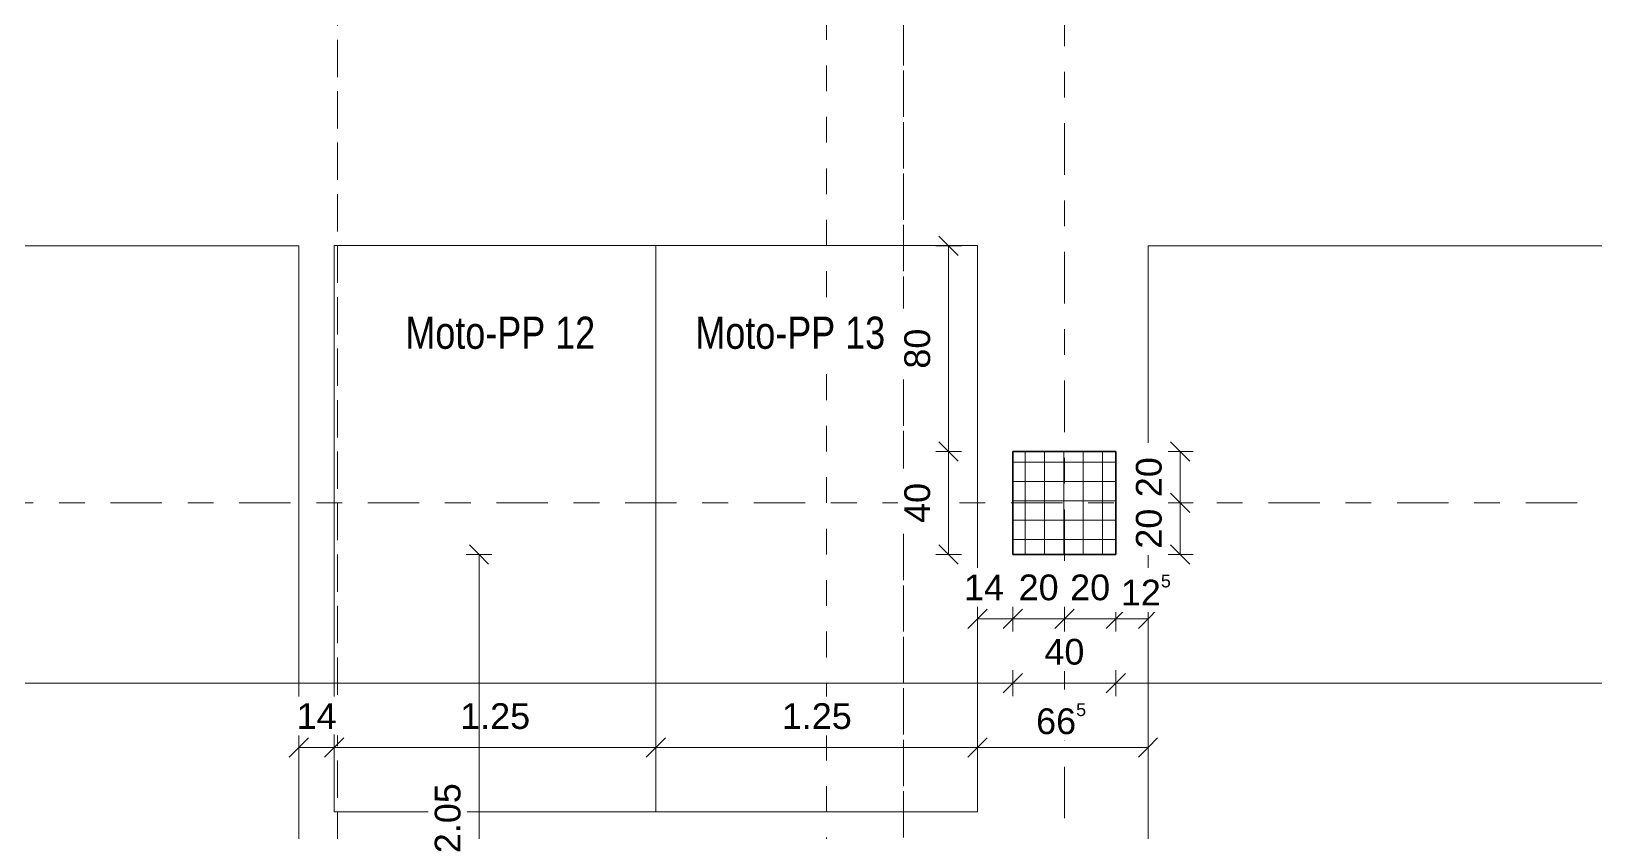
# Model space of a CAD drawing. Header units: metres. Extents: x -86 to 44, y -23 to 39.
# Drawn here: x -19.09 to -13.01, y -14.71 to -11.6 of the extents above; entities that cross this region are included whole.
import ezdxf

# ---------------------------------------------------------------- set-up
doc = ezdxf.new("R2010")
doc.units = ezdxf.units.M
doc.linetypes.add('_Rasterlinie_', pattern=[0.375, 0.2, -0.05, 0.075, -0.05])
doc.linetypes.add('_Verdeckte Linien_', pattern=[0.15, 0.1, -0.05])
for name, color, linetype, lineweight in [('A-____-____-DIMS', 7, 'Continuous', 5), ('A-____-____-DIMS-50', 7, 'Continuous', 5), ('A-DETL-____-HDLN', 7, '_Verdeckte Linien_', 9), ('C-PRKG-____-IDEN', 7, 'Continuous', 5), ('C-PRKG-____-OTLN', 7, 'Continuous', 9), ('S-COLS-____-MCUT', 7, 'Continuous', 35), ('S-COLS-____-OTLN', 7, 'Continuous', 9), ('S-GRID-____-OTLN', 7, 'Continuous', 5)]:
    doc.layers.add(name, color=color, linetype=linetype, lineweight=lineweight)
doc.styles.add('Arial_1', font='arial.ttf', dxfattribs={"height": 0.1})
doc.styles.add('Arial_3', font='arial.ttf', dxfattribs={"width": 0.8, "height": 0.125})
doc.dimstyles.new('SUB_Rohbau_fein', dxfattribs={"dimscale": 0.3048, "dimtxt": 0.102026, "dimasz": 0.246063, "dimexe": 0.164042, "dimexo": 0.0625, "dimgap": 0.123031, "dimtad": 1, "dimdec": 1, "dimlfac": 100, "dimrnd": 0.5, "dimdsep": 46, "dimtxsty": 'Arial_1', "dimblk1": 'OBLIQUE', "dimblk2": 'OBLIQUE', "dimsah": 1, "dimcen": 0.09, "dimazin": 0, "dimtfac": 1, "dimtdec": 4, "dimtix": 1, "dimtmove": 0, "dimatfit": 3, "dimfxl": 0.164042, "dimfxlon": 1, "dimtvp": 1, "dimtfill": 1, "dimtolj": 1, "dimtzin": 0, "dimarcsym": 2})
doc.dimstyles.new('SUB_Rohbau_fein_1', dxfattribs={"dimscale": 0.3048, "dimtxt": 0.102026, "dimasz": 0.246063, "dimexe": 0.164042, "dimexo": 0.0625, "dimgap": 0.123031, "dimtad": 1, "dimrnd": 0.005, "dimzin": 0, "dimdsep": 46, "dimtxsty": 'Arial_1', "dimblk1": 'OBLIQUE', "dimblk2": 'OBLIQUE', "dimsah": 1, "dimcen": 0.09, "dimazin": 0, "dimtfac": 1, "dimtdec": 4, "dimtix": 1, "dimtmove": 0, "dimatfit": 3, "dimfxl": 0.164042, "dimfxlon": 1, "dimtvp": 1, "dimtfill": 1, "dimtolj": 1, "dimtzin": 0, "dimarcsym": 2})
doc.dimstyles.new('SUB_Rohbau_fein_3', dxfattribs={"dimscale": 0.3048, "dimtxt": 0.102026, "dimasz": 0.246063, "dimexe": 0.164042, "dimexo": 0.0625, "dimgap": 0.123031, "dimtad": 1, "dimdec": 1, "dimlfac": 100, "dimrnd": 0.5, "dimdsep": 46, "dimtxsty": 'Arial_1', "dimblk1": 'OBLIQUE', "dimblk2": 'OBLIQUE', "dimsah": 1, "dimcen": 0.09, "dimazin": 0, "dimtfac": 1, "dimtdec": 4, "dimtix": 1, "dimtmove": 2, "dimatfit": 3, "dimfxl": 0.164042, "dimfxlon": 1, "dimtvp": 1, "dimtfill": 1, "dimtolj": 1, "dimtzin": 0, "dimarcsym": 2})
doc.dimstyles.new('SUB_Rohbau_fein_6', dxfattribs={"dimscale": 0.3048, "dimtxt": 0.102026, "dimasz": 0.246063, "dimexe": 0.164042, "dimexo": 0.0625, "dimgap": 0.123031, "dimtad": 1, "dimdec": 1, "dimlfac": 100, "dimrnd": 0.5, "dimdsep": 46, "dimtxsty": 'Arial_1', "dimblk1": 'OBLIQUE', "dimblk2": 'OBLIQUE', "dimsah": 1, "dimcen": 0.09, "dimazin": 0, "dimtfac": 1, "dimtdec": 4, "dimtix": 1, "dimtmove": 0, "dimatfit": 3, "dimfxl": 0.164042, "dimfxlon": 1, "dimtvp": 1, "dimtfill": 1, "dimtolj": 1, "dimtzin": 0, "dimarcsym": 2})
doc.dimstyles.new('SUB_Rohbau_fein_7', dxfattribs={"dimscale": 0.3048, "dimtxt": 0.102026, "dimasz": 0.246063, "dimexe": 0.164042, "dimexo": 0.0625, "dimgap": 0.123031, "dimtad": 1, "dimrnd": 0.005, "dimzin": 0, "dimdsep": 46, "dimtxsty": 'Arial_1', "dimblk1": 'OBLIQUE', "dimblk2": 'OBLIQUE', "dimsah": 1, "dimcen": 0.09, "dimazin": 0, "dimtfac": 1, "dimtdec": 4, "dimtix": 1, "dimtmove": 0, "dimatfit": 3, "dimfxl": 0.164042, "dimfxlon": 1, "dimtvp": 1, "dimtfill": 1, "dimtolj": 1, "dimtzin": 0, "dimarcsym": 2})
doc.dimstyles.new('SUB_Rohbau_fein_8', dxfattribs={"dimscale": 0.3048, "dimtxt": 0.102026, "dimasz": 0.246063, "dimexe": 0.164042, "dimexo": 0.0625, "dimgap": 0.123031, "dimtad": 1, "dimdec": 1, "dimlfac": 100, "dimrnd": 0.5, "dimdsep": 46, "dimtxsty": 'Arial_1', "dimblk1": 'OBLIQUE', "dimblk2": 'OBLIQUE', "dimsah": 1, "dimcen": 0.09, "dimazin": 0, "dimtfac": 1, "dimtdec": 4, "dimtix": 1, "dimtmove": 0, "dimatfit": 3, "dimfxl": 0.164042, "dimfxlon": 1, "dimtvp": 1, "dimtfill": 1, "dimtolj": 1, "dimtzin": 0, "dimarcsym": 2})

# ---------------------------------------------------------------- blocks, each defined once
blk = doc.blocks.new('PP_Parkplatz - 2650 x 5000-V5--01_UG_OK_FFB_AF')
at = {"layer": 'C-PRKG-____-OTLN', "color": 253, "true_color": 0x999999}
for p, q in [((-18.048, -12.4344), (-20.698, -12.4344)), ((-20.698, -12.4344), (-18.048, -12.4344)), ((-20.698, -12.4345), (-20.698, -12.4344)), ((-20.698, -17.4334), (-20.698, -12.4345)), ((-18.048, -12.4345), (-20.698, -12.4345)), ((-20.698, -12.4345), (-20.698, -17.4334)), ((-20.698, -17.4334), (-20.698, -12.4345)), ((-18.048, -12.4345), (-18.048, -12.4344)), ((-18.048, -17.4334), (-18.048, -12.4345)), ((-18.048, -17.4334), (-18.048, -12.4345)), ((-18.048, -12.4345), (-18.048, -17.4334)), ((-20.698, -17.4334), (-20.698, -17.4334)), ((-18.048, -17.4334), (-18.048, -17.4334))]:
    blk.add_line(p, q, dxfattribs=at)
blk = doc.blocks.new('PP_Parkplatz - 2650 x 5000-V10--01_UG_OK_FFB_AF')
at = {"layer": 'C-PRKG-____-OTLN', "color": 253, "true_color": 0x999999}
for p, q in [((-12.098, -12.4345), (-14.748, -12.4345)), ((-14.748, -17.4334), (-14.748, -12.4345)), ((-12.098, -12.4345), (-14.748, -12.4345)), ((-14.748, -12.4345), (-14.748, -17.4334)), ((-14.748, -17.4334), (-14.748, -12.4345)), ((-14.748, -12.4345), (-12.098, -12.4345)), ((-14.748, -12.4345), (-14.748, -12.4345)), ((-12.098, -17.4334), (-12.098, -12.4345)), ((-12.098, -17.4334), (-12.098, -12.4345)), ((-12.098, -12.4345), (-12.098, -17.4334)), ((-12.098, -12.4345), (-12.098, -12.4345)), ((-14.748, -17.4334), (-14.748, -17.4334)), ((-12.098, -17.4334), (-12.098, -17.4334))]:
    blk.add_line(p, q, dxfattribs=at)
blk = doc.blocks.new('PP_Parkplatz - 1250 x 2200 Moto-V73--01_UG_OK_FFB_AF')
at = {"layer": 'C-PRKG-____-OTLN', "color": 253, "true_color": 0x999999}
for p, q in [((-17.9105, -12.4335), (-16.6605, -12.4335)), ((-17.9105, -12.4335), (-16.6605, -12.4335)), ((-17.9105, -12.4335), (-17.9105, -12.4336)), ((-17.9105, -14.6331), (-17.9105, -12.4336)), ((-16.6605, -12.4336), (-17.9105, -12.4336)), ((-17.9105, -12.4336), (-17.9105, -14.6331)), ((-17.9105, -14.6331), (-17.9105, -12.4336)), ((-16.6605, -12.4335), (-16.6605, -12.4336)), ((-16.6605, -14.6331), (-16.6605, -12.4336)), ((-16.6605, -14.6331), (-16.6605, -12.4336)), ((-16.6605, -12.4336), (-16.6605, -14.6331)), ((-17.9105, -14.6331), (-16.6605, -14.6331)), ((-17.9105, -14.6331), (-16.6605, -14.6331)), ((-16.6605, -14.6331), (-17.9105, -14.6331)), ((-17.9105, -14.6331), (-17.9105, -14.6331)), ((-16.6605, -14.6331), (-16.6605, -14.6331))]:
    blk.add_line(p, q, dxfattribs=at)
blk = doc.blocks.new('DIMBLOCK821--01_UG_OK_FFB_AF')
at = {"layer": 'A-____-____-DIMS-50'}
for p, q in [((-23.473, -14.1334), (-23.473, -14.0834)), ((-23.473, -14.1334), (-23.4355, -14.0959)), ((-15.273, -14.1334), (-15.273, -14.0834)), ((-15.273, -14.1334), (-15.2355, -14.0959)), ((-23.473, -14.1334), (-23.5105, -14.1709)), ((-23.473, -14.1334), (-15.273, -14.1334)), ((-23.473, -14.1334), (-23.473, -14.1834)), ((-15.273, -14.1334), (-15.3105, -14.1709)), ((-15.273, -14.1334), (-15.273, -14.1834))]:
    blk.add_line(p, q, dxfattribs=at)
at = {"layer": 'A-____-____-DIMS-50', "color": 0, "insert": (-19.5087, -13.9614), "char_height": 0.1, "width": 0.325653, "attachment_point": 1, "line_spacing_factor": 0.941778, "style": 'Arial_1', "bg_fill": 3, "box_fill_scale": 1.25, "bg_fill_color": 256, "bg_fill_true_color": 13158600, "bg_fill_transparency": 0}
blk.add_mtext('8.20', dxfattribs=at)
blk = doc.blocks.new('_Oblique')
at = {"color": 0, "linetype": 'ByBlock', "lineweight": -2}
blk.add_line((-0.5, -0.5), (0.5, 0.5), dxfattribs=at)
blk = doc.blocks.new('DIMBLOCK822--01_UG_OK_FFB_AF')
at = {"layer": 'A-____-____-DIMS-50'}
for p, q in [((-15.273, -14.1334), (-15.273, -14.0834)), ((-15.273, -14.1334), (-15.2355, -14.0959)), ((-14.873, -14.1334), (-14.873, -14.0834)), ((-14.873, -14.1334), (-14.8355, -14.0959)), ((-15.273, -14.1334), (-15.3105, -14.1709)), ((-15.273, -14.1334), (-14.873, -14.1334)), ((-15.273, -14.1334), (-15.273, -14.1834)), ((-14.873, -14.1334), (-14.9105, -14.1709)), ((-14.873, -14.1334), (-14.873, -14.1834))]:
    blk.add_line(p, q, dxfattribs=at)
at = {"layer": 'A-____-____-DIMS-50', "color": 0, "insert": (-15.1506, -13.9614), "char_height": 0.1, "width": 0.186088, "attachment_point": 1, "line_spacing_factor": 0.941778, "style": 'Arial_1', "bg_fill": 3, "box_fill_scale": 1.25, "bg_fill_color": 256, "bg_fill_true_color": 13158600, "bg_fill_transparency": 0}
blk.add_mtext('40', dxfattribs=at)
blk = doc.blocks.new('DIMBLOCK823--01_UG_OK_FFB_AF')
at = {"layer": 'A-____-____-DIMS-50'}
for p, q in [((-14.873, -14.1334), (-14.873, -14.0834)), ((-14.873, -14.1334), (-14.8355, -14.0959)), ((-6.673, -14.1334), (-6.673, -14.0834)), ((-6.673, -14.1334), (-6.6355, -14.0959)), ((-14.873, -14.1334), (-14.9105, -14.1709)), ((-14.873, -14.1334), (-6.673, -14.1334)), ((-14.873, -14.1334), (-14.873, -14.1834)), ((-6.673, -14.1334), (-6.7105, -14.1709)), ((-6.673, -14.1334), (-6.673, -14.1834))]:
    blk.add_line(p, q, dxfattribs=at)
at = {"layer": 'A-____-____-DIMS-50', "color": 0, "insert": (-10.9087, -13.9614), "char_height": 0.1, "width": 0.325653, "attachment_point": 1, "line_spacing_factor": 0.941778, "style": 'Arial_1', "bg_fill": 3, "box_fill_scale": 1.25, "bg_fill_color": 256, "bg_fill_true_color": 13158600, "bg_fill_transparency": 0}
blk.add_mtext('8.20', dxfattribs=at)
blk = doc.blocks.new('DIMBLOCK840--01_UG_OK_FFB_AF')
at = {"layer": 'A-____-____-DIMS-50'}
for p, q in [((-15.523, -13.2334), (-15.573, -13.2334)), ((-15.523, -13.2334), (-15.5605, -13.1959)), ((-15.523, -13.6334), (-15.523, -13.2334)), ((-15.523, -13.2334), (-15.4855, -13.2709)), ((-15.523, -13.2334), (-15.473, -13.2334)), ((-15.523, -13.6334), (-15.5605, -13.5959)), ((-15.523, -13.6334), (-15.573, -13.6334)), ((-15.523, -13.6334), (-15.4855, -13.6709)), ((-15.523, -13.6334), (-15.473, -13.6334))]:
    blk.add_line(p, q, dxfattribs=at)
at = {"layer": 'A-____-____-DIMS-50', "color": 0, "insert": (-15.695, -13.511), "char_height": 0.1, "width": 0.186088, "attachment_point": 1, "rotation": 90, "line_spacing_factor": 0.941778, "style": 'Arial_1', "bg_fill": 3, "box_fill_scale": 1.25, "bg_fill_color": 256, "bg_fill_true_color": 13158600, "bg_fill_transparency": 0}
blk.add_mtext('40', dxfattribs=at)
blk = doc.blocks.new('DIMBLOCK841--01_UG_OK_FFB_AF')
at = {"layer": 'A-____-____-DIMS-50'}
for p, q in [((-15.523, -12.4345), (-15.5605, -12.397)), ((-15.523, -12.4345), (-15.573, -12.4345)), ((-15.523, -13.2334), (-15.523, -12.4345)), ((-15.523, -12.4345), (-15.4855, -12.472)), ((-15.523, -12.4345), (-15.473, -12.4345)), ((-15.523, -13.2334), (-15.573, -13.2334)), ((-15.523, -13.2334), (-15.5605, -13.1959)), ((-15.523, -13.2334), (-15.4855, -13.2709)), ((-15.523, -13.2334), (-15.473, -13.2334))]:
    blk.add_line(p, q, dxfattribs=at)
at = {"layer": 'A-____-____-DIMS-50', "color": 0, "insert": (-15.695, -12.9115), "char_height": 0.1, "width": 0.186088, "attachment_point": 1, "rotation": 90, "line_spacing_factor": 0.941778, "style": 'Arial_1', "bg_fill": 3, "box_fill_scale": 1.25, "bg_fill_color": 256, "bg_fill_true_color": 13158600, "bg_fill_transparency": 0}
blk.add_mtext('80', dxfattribs=at)
blk = doc.blocks.new('DIMBLOCK1180--01_UG_OK_FFB_AF')
at = {"layer": 'A-____-____-DIMS-50'}
for p, q in [((-18.048, -14.3834), (-18.048, -14.3334)), ((-18.048, -14.3834), (-18.0105, -14.3459)), ((-17.9105, -14.3834), (-17.9105, -14.3334)), ((-17.9105, -14.3834), (-17.873, -14.3459)), ((-18.048, -14.3834), (-18.0855, -14.4209)), ((-18.048, -14.3834), (-17.9105, -14.3834)), ((-18.048, -14.3834), (-18.048, -14.4334)), ((-17.9105, -14.3834), (-17.948, -14.4209)), ((-17.9105, -14.3834), (-17.9105, -14.4334))]:
    blk.add_line(p, q, dxfattribs=at)
at = {"layer": 'A-____-____-DIMS-50', "color": 0, "insert": (-18.0568, -14.2114), "char_height": 0.1, "width": 0.186088, "attachment_point": 1, "line_spacing_factor": 0.941778, "style": 'Arial_1', "bg_fill": 3, "box_fill_scale": 1.25, "bg_fill_color": 256, "bg_fill_true_color": 13158600, "bg_fill_transparency": 0}
blk.add_mtext('14', dxfattribs=at)
blk = doc.blocks.new('DIMBLOCK1181--01_UG_OK_FFB_AF')
at = {"layer": 'A-____-____-DIMS-50'}
for p, q in [((-17.9105, -14.3834), (-17.9105, -14.3334)), ((-17.9105, -14.3834), (-17.873, -14.3459)), ((-16.6605, -14.3834), (-16.6605, -14.3334)), ((-16.6605, -14.3834), (-16.623, -14.3459)), ((-17.9105, -14.3834), (-17.948, -14.4209)), ((-17.9105, -14.3834), (-16.6605, -14.3834)), ((-17.9105, -14.3834), (-17.9105, -14.4334)), ((-16.6605, -14.3834), (-16.698, -14.4209)), ((-16.6605, -14.3834), (-16.6605, -14.4334))]:
    blk.add_line(p, q, dxfattribs=at)
at = {"layer": 'A-____-____-DIMS-50', "color": 0, "insert": (-17.4212, -14.2114), "char_height": 0.1, "width": 0.325653, "attachment_point": 1, "line_spacing_factor": 0.941778, "style": 'Arial_1', "bg_fill": 3, "box_fill_scale": 1.25, "bg_fill_color": 256, "bg_fill_true_color": 13158600, "bg_fill_transparency": 0}
blk.add_mtext('1.25', dxfattribs=at)
blk = doc.blocks.new('DIMBLOCK1182--01_UG_OK_FFB_AF')
at = {"layer": 'A-____-____-DIMS-50'}
for p, q in [((-16.6605, -14.3834), (-16.6605, -14.3334)), ((-16.6605, -14.3834), (-16.623, -14.3459)), ((-15.4105, -14.3834), (-15.4105, -14.3334)), ((-15.4105, -14.3834), (-15.373, -14.3459)), ((-16.6605, -14.3834), (-16.698, -14.4209)), ((-16.6605, -14.3834), (-15.4105, -14.3834)), ((-16.6605, -14.3834), (-16.6605, -14.4334)), ((-15.4105, -14.3834), (-15.448, -14.4209)), ((-15.4105, -14.3834), (-15.4105, -14.4334))]:
    blk.add_line(p, q, dxfattribs=at)
at = {"layer": 'A-____-____-DIMS-50', "color": 0, "insert": (-16.1712, -14.2114), "char_height": 0.1, "width": 0.325653, "attachment_point": 1, "line_spacing_factor": 0.941778, "style": 'Arial_1', "bg_fill": 3, "box_fill_scale": 1.25, "bg_fill_color": 256, "bg_fill_true_color": 13158600, "bg_fill_transparency": 0}
blk.add_mtext('1.25', dxfattribs=at)
blk = doc.blocks.new('DIMBLOCK1183--01_UG_OK_FFB_AF')
at = {"layer": 'A-____-____-DIMS-50'}
for p, q in [((-15.4105, -14.3834), (-15.4105, -14.3334)), ((-15.4105, -14.3834), (-15.373, -14.3459)), ((-14.748, -14.3834), (-14.748, -14.3334)), ((-14.748, -14.3834), (-14.7105, -14.3459)), ((-15.4105, -14.3834), (-15.448, -14.4209)), ((-15.4105, -14.3834), (-14.748, -14.3834)), ((-15.4105, -14.3834), (-15.4105, -14.4334)), ((-14.748, -14.3834), (-14.7855, -14.4209)), ((-14.748, -14.3834), (-14.748, -14.4334))]:
    blk.add_line(p, q, dxfattribs=at)
at = {"layer": 'A-____-____-DIMS-50', "color": 0, "insert": (-15.1828, -14.2114), "char_height": 0.1, "width": 0.248525, "attachment_point": 1, "line_spacing_factor": 0.941778, "style": 'Arial_1', "bg_fill": 3, "box_fill_scale": 1.25, "bg_fill_color": 256, "bg_fill_true_color": 13158600, "bg_fill_transparency": 0}
blk.add_mtext('66\\A2\\H0.5x;\\S5^  ;\\H2x;', dxfattribs=at)
blk = doc.blocks.new('DIMBLOCK1188--01_UG_OK_FFB_AF')
at = {"layer": 'A-____-____-DIMS-50'}
for p, q in [((-17.348, -13.6334), (-17.3855, -13.5959)), ((-17.348, -13.6334), (-17.398, -13.6334)), ((-17.348, -13.6334), (-17.348, -15.6834)), ((-17.348, -13.6334), (-17.3105, -13.6709)), ((-17.348, -13.6334), (-17.298, -13.6334)), ((-17.348, -15.6834), (-17.398, -15.6834)), ((-17.348, -15.6834), (-17.3855, -15.6459)), ((-17.348, -15.6834), (-17.3105, -15.7209)), ((-17.348, -15.6834), (-17.298, -15.6834))]:
    blk.add_line(p, q, dxfattribs=at)
at = {"layer": 'A-____-____-DIMS-50', "color": 0, "insert": (-17.52, -14.7941), "char_height": 0.1, "width": 0.325653, "attachment_point": 1, "rotation": 90, "line_spacing_factor": 0.941778, "style": 'Arial_1', "bg_fill": 3, "box_fill_scale": 1.25, "bg_fill_color": 256, "bg_fill_true_color": 13158600, "bg_fill_transparency": 0}
blk.add_mtext('2.05', dxfattribs=at)
blk = doc.blocks.new('DIMBLOCK1878--01_UG_OK_FFB_AF')
at = {"layer": 'A-____-____-DIMS-50'}
for p, q in [((-14.623, -13.2334), (-14.673, -13.2334)), ((-14.623, -13.2334), (-14.6605, -13.1959)), ((-14.623, -13.2334), (-14.623, -13.4334)), ((-14.623, -13.2334), (-14.5855, -13.2709)), ((-14.623, -13.2334), (-14.573, -13.2334)), ((-14.623, -13.4334), (-14.673, -13.4334)), ((-14.623, -13.4334), (-14.6605, -13.3959)), ((-14.623, -13.4334), (-14.5855, -13.4709)), ((-14.623, -13.4334), (-14.573, -13.4334))]:
    blk.add_line(p, q, dxfattribs=at)
at = {"layer": 'A-____-____-DIMS-50', "color": 0, "insert": (-14.795, -13.411), "char_height": 0.1, "width": 0.186088, "attachment_point": 1, "rotation": 90, "line_spacing_factor": 0.941778, "style": 'Arial_1', "bg_fill": 3, "box_fill_scale": 1.25, "bg_fill_color": 256, "bg_fill_true_color": 13158600, "bg_fill_transparency": 0}
blk.add_mtext('20', dxfattribs=at)
blk = doc.blocks.new('DIMBLOCK1879--01_UG_OK_FFB_AF')
at = {"layer": 'A-____-____-DIMS-50'}
for p, q in [((-14.623, -13.4334), (-14.673, -13.4334)), ((-14.623, -13.4334), (-14.6605, -13.3959)), ((-14.623, -13.4334), (-14.623, -13.6334)), ((-14.623, -13.4334), (-14.5855, -13.4709)), ((-14.623, -13.4334), (-14.573, -13.4334)), ((-14.623, -13.6334), (-14.6605, -13.5959)), ((-14.623, -13.6334), (-14.673, -13.6334)), ((-14.623, -13.6334), (-14.5855, -13.6709)), ((-14.623, -13.6334), (-14.573, -13.6334))]:
    blk.add_line(p, q, dxfattribs=at)
at = {"layer": 'A-____-____-DIMS-50', "color": 0, "insert": (-14.795, -13.611), "char_height": 0.1, "width": 0.186088, "attachment_point": 1, "rotation": 90, "line_spacing_factor": 0.941778, "style": 'Arial_1', "bg_fill": 3, "box_fill_scale": 1.25, "bg_fill_color": 256, "bg_fill_true_color": 13158600, "bg_fill_transparency": 0}
blk.add_mtext('20', dxfattribs=at)
blk = doc.blocks.new('DIMBLOCK1914--01_UG_OK_FFB_AF')
at = {"layer": 'A-____-____-DIMS-50'}
for p, q in [((-15.4105, -13.8834), (-15.4105, -13.8334)), ((-15.4105, -13.8834), (-15.373, -13.8459)), ((-15.273, -13.8834), (-15.273, -13.8334)), ((-15.273, -13.8834), (-15.2355, -13.8459)), ((-15.4105, -13.8834), (-15.448, -13.9209)), ((-15.4105, -13.8834), (-15.273, -13.8834)), ((-15.4105, -13.8834), (-15.4105, -13.9334)), ((-15.273, -13.8834), (-15.3105, -13.9209)), ((-15.273, -13.8834), (-15.273, -13.9334))]:
    blk.add_line(p, q, dxfattribs=at)
at = {"layer": 'A-____-____-DIMS-50', "color": 0, "insert": (-15.463, -13.7114), "char_height": 0.1, "width": 0.186088, "attachment_point": 1, "line_spacing_factor": 0.941778, "style": 'Arial_1', "bg_fill": 3, "box_fill_scale": 1.25, "bg_fill_color": 256, "bg_fill_true_color": 13158600, "bg_fill_transparency": 0}
blk.add_mtext('14', dxfattribs=at)
blk = doc.blocks.new('DIMBLOCK1915--01_UG_OK_FFB_AF')
at = {"layer": 'A-____-____-DIMS-50'}
for p, q in [((-15.273, -13.8834), (-15.273, -13.8334)), ((-15.273, -13.8834), (-15.2355, -13.8459)), ((-15.073, -13.8834), (-15.073, -13.8334)), ((-15.073, -13.8834), (-15.0355, -13.8459)), ((-15.273, -13.8834), (-15.3105, -13.9209)), ((-15.273, -13.8834), (-15.073, -13.8834)), ((-15.273, -13.8834), (-15.273, -13.9334)), ((-15.073, -13.8834), (-15.1105, -13.9209)), ((-15.073, -13.8834), (-15.073, -13.9334))]:
    blk.add_line(p, q, dxfattribs=at)
at = {"layer": 'A-____-____-DIMS-50', "color": 0, "insert": (-15.2506, -13.7114), "char_height": 0.1, "width": 0.186088, "attachment_point": 1, "line_spacing_factor": 0.941778, "style": 'Arial_1', "bg_fill": 3, "box_fill_scale": 1.25, "bg_fill_color": 256, "bg_fill_true_color": 13158600, "bg_fill_transparency": 0}
blk.add_mtext('20', dxfattribs=at)
blk = doc.blocks.new('DIMBLOCK1916--01_UG_OK_FFB_AF')
at = {"layer": 'A-____-____-DIMS-50'}
for p, q in [((-15.073, -13.8834), (-15.073, -13.8334)), ((-15.073, -13.8834), (-15.0355, -13.8459)), ((-14.873, -13.8834), (-14.873, -13.8334)), ((-14.873, -13.8834), (-14.8355, -13.8459)), ((-15.073, -13.8834), (-15.1105, -13.9209)), ((-15.073, -13.8834), (-14.873, -13.8834)), ((-15.073, -13.8834), (-15.073, -13.9334)), ((-14.873, -13.8834), (-14.9105, -13.9209)), ((-14.873, -13.8834), (-14.873, -13.9334))]:
    blk.add_line(p, q, dxfattribs=at)
at = {"layer": 'A-____-____-DIMS-50', "color": 0, "insert": (-15.0506, -13.7114), "char_height": 0.1, "width": 0.186088, "attachment_point": 1, "line_spacing_factor": 0.941778, "style": 'Arial_1', "bg_fill": 3, "box_fill_scale": 1.25, "bg_fill_color": 256, "bg_fill_true_color": 13158600, "bg_fill_transparency": 0}
blk.add_mtext('20', dxfattribs=at)
blk = doc.blocks.new('DIMBLOCK1917--01_UG_OK_FFB_AF')
at = {"layer": 'A-____-____-DIMS-50'}
for p, q in [((-14.873, -13.8834), (-14.873, -13.8334)), ((-14.873, -13.8834), (-14.8355, -13.8459)), ((-14.748, -13.8834), (-14.748, -13.8334)), ((-14.748, -13.8834), (-14.7105, -13.8459)), ((-14.873, -13.8834), (-14.9105, -13.9209)), ((-14.873, -13.8834), (-14.748, -13.8834)), ((-14.873, -13.8834), (-14.873, -13.9334)), ((-14.748, -13.8834), (-14.7855, -13.9209)), ((-14.748, -13.8834), (-14.748, -13.9334))]:
    blk.add_line(p, q, dxfattribs=at)
at = {"layer": 'A-____-____-DIMS-50', "color": 0, "insert": (-14.8534, -13.7114), "char_height": 0.1, "width": 0.248525, "attachment_point": 1, "line_spacing_factor": 0.941778, "style": 'Arial_1', "bg_fill": 3, "box_fill_scale": 1.25, "bg_fill_color": 256, "bg_fill_true_color": 13158600, "bg_fill_transparency": 0}
blk.add_mtext('12\\A2\\H0.5x;\\S5^  ;\\H2x;', dxfattribs=at)

msp = doc.modelspace()

# ---------------------------------------------------------------- hatches: boundary and pattern name
at = {"layer": 'S-COLS-____-OTLN'}
h = msp.add_hatch(dxfattribs=at)
h.set_pattern_fill('FP_2', color=256, style=0, pattern_type=2)
h.set_pattern_definition([(0, (0, 0), (0, 0.075), []), (90, (0, 0), (-0.075, 5e-18), [])])
h.paths.add_polyline_path([(-14.873, -13.6334), (-14.873, -13.2334), (-15.273, -13.2334), (-15.273, -13.6334)])

# ---------------------------------------------------------------- linework, layer by layer
at = {"layer": 'A-DETL-____-HDLN'}
for p, q in [((-17.898, -17.7334), (-17.898, 12.5216)), ((-17.898, 12.5216), (-17.898, -17.7334)), ((-15.698, -17.7334), (-15.698, 3.1516)), ((-15.998, -17.4334), (-15.998, -2.3534)), ((-15.698, -2.3534), (-15.698, -17.4334))]:
    msp.add_line(p, q, dxfattribs=at)
at = {"layer": 'S-COLS-____-MCUT'}
for p, q in [((-14.873, -13.2334), (-15.273, -13.2334)), ((-15.273, -13.2334), (-15.273, -13.6334)), ((-14.873, -13.6334), (-14.873, -13.2334)), ((-15.273, -13.6334), (-14.873, -13.6334))]:
    msp.add_line(p, q, dxfattribs=at)
at = {"layer": 'S-GRID-____-OTLN', "color": 8, "linetype": '_Rasterlinie_', "true_color": 0x808080}
for p, q in [((-15.073, -20.6582), (-15.073, -5.3534)), ((-80.7802, -13.4334), (27.9515, -13.4334))]:
    msp.add_line(p, q, dxfattribs=at)

# ---------------------------------------------------------------- block references
at = {"layer": 'C-PRKG-____-OTLN', "color": 253, "true_color": 0x999999}
for name, p in [('PP_Parkplatz - 2650 x 5000-V5--01_UG_OK_FFB_AF', (0, 0)), ('PP_Parkplatz - 1250 x 2200 Moto-V73--01_UG_OK_FFB_AF', (0, 0)), ('PP_Parkplatz - 1250 x 2200 Moto-V73--01_UG_OK_FFB_AF', (1.25, 0)), ('PP_Parkplatz - 2650 x 5000-V10--01_UG_OK_FFB_AF', (0, 0))]:
    msp.add_blockref(name, p, dxfattribs=at)

# ---------------------------------------------------------------- next in the draw order: texts
at = {"layer": 'C-PRKG-____-IDEN', "char_height": 0.125, "width": 0.88827, "attachment_point": 1, "style": 'Arial_3', "bg_fill": 3, "box_fill_scale": 1.25, "bg_fill_color": 256, "bg_fill_true_color": 13158600, "bg_fill_transparency": 0}
for s, insert in [('Moto-PP 12', (-17.6341, -12.7094)), ('Moto-PP 13', (-16.5071, -12.7094))]:
    msp.add_mtext(s, dxfattribs=dict(at, insert=insert))

# ---------------------------------------------------------------- next in the draw order: dimensions: what is measured, and where the dimension line sits
at = {"layer": 'A-____-____-DIMS'}
for base, p1, p2, dimstyle, override, picture, middle in [((-15.523, -13.2334), (-15.473, -13.6334), (-15.473, -13.2334), 'SUB_Rohbau_fein', {"dimpost": '<>', "dimfxl": 0.4}, 'DIMBLOCK840--01_UG_OK_FFB_AF', (-15.6116, -13.4334)), ((-14.623, -13.4334), (-14.673, -13.2334), (-14.573, -13.4334), 'SUB_Rohbau_fein_8', {"dimpost": '<>', "dimfxl": 0.223607}, 'DIMBLOCK1878--01_UG_OK_FFB_AF', (-14.7116, -13.3334))]:
    dim = msp.add_linear_dim(base=base, p1=p1, p2=p2, angle=90, dimstyle=dimstyle, override=override, dxfattribs=at)
    dim.commit()
    dim.dimension.update_dxf_attribs({"geometry": picture, "text_midpoint": middle})
dim = msp.add_linear_dim(base=(-15.273, -14.1334), p1=(-23.473, -14.0834), p2=(-15.273, -14.0834), dimstyle='SUB_Rohbau_fein_1', override={"dimpost": '<>', "dimfxl": 8.2}, dxfattribs=at)
dim.commit()
dim.dimension.update_dxf_attribs({"geometry": 'DIMBLOCK821--01_UG_OK_FFB_AF', "text_midpoint": (-19.373, -14.0449)})

# ---------------------------------------------------------------- next in the draw order: dimensions: what is measured, and where the dimension line sits
for base, p1, p2, dimstyle, override, picture, middle in [((-15.523, -12.4345), (-15.473, -13.2334), (-15.473, -12.4345), 'SUB_Rohbau_fein', {"dimpost": '<>', "dimfxl": 0.798991}, 'DIMBLOCK841--01_UG_OK_FFB_AF', (-15.6116, -12.8339)), ((-14.623, -13.6334), (-14.573, -13.4334), (-14.673, -13.6334), 'SUB_Rohbau_fein_8', {"dimpost": '<>', "dimfxl": 0.223607}, 'DIMBLOCK1879--01_UG_OK_FFB_AF', (-14.7116, -13.5334))]:
    dim = msp.add_linear_dim(base=base, p1=p1, p2=p2, angle=90, dimstyle=dimstyle, override=override, dxfattribs=at)
    dim.commit()
    dim.dimension.update_dxf_attribs({"geometry": picture, "text_midpoint": middle})
for base, p1, p2, dimstyle, override, picture, middle in [((-14.873, -14.1334), (-15.273, -14.0834), (-14.873, -14.0834), 'SUB_Rohbau_fein', {"dimpost": '<>', "dimfxl": 0.4}, 'DIMBLOCK822--01_UG_OK_FFB_AF', (-15.073, -14.0449)), ((-17.9105140687, -14.3834424329), (-18.0480140687, -14.3334424329), (-17.9105140687, -14.3334424329), 'SUB_Rohbau_fein_6', {"dimpost": '<>', "dimfxl": 0.1375}, 'DIMBLOCK1180--01_UG_OK_FFB_AF', (-17.9792640687, -14.2957377942))]:
    dim = msp.add_linear_dim(base=base, p1=p1, p2=p2, dimstyle=dimstyle, override=override, dxfattribs=at)
    dim.commit()
    dim.dimension.update_dxf_attribs({"geometry": picture, "text_midpoint": middle})

# ---------------------------------------------------------------- next in the draw order: dimensions: what is measured, and where the dimension line sits
dim = msp.add_linear_dim(base=(-15.2730140687, -13.8834424383), p1=(-15.4105140687, -13.8334424383), p2=(-15.2730140687, -13.8334424383), dimstyle='SUB_Rohbau_fein_3', override={"dimpost": '<>', "dimfxl": 0.1375}, dxfattribs=at)
dim.commit()
dim.dimension.update_dxf_attribs({"geometry": 'DIMBLOCK1914--01_UG_OK_FFB_AF', "text_midpoint": (-15.3699421334, -13.7780772376), "dimtype": 160})
for base, p1, p2, dimstyle, override, picture, middle in [((-6.673, -14.1334), (-14.873, -14.0834), (-6.673, -14.0834), 'SUB_Rohbau_fein_1', {"dimpost": '<>', "dimfxl": 8.2}, 'DIMBLOCK823--01_UG_OK_FFB_AF', (-10.773, -14.0449)), ((-16.6605, -14.3834), (-17.9105, -14.3334), (-16.6605, -14.3334), 'SUB_Rohbau_fein_7', {"dimpost": '<>', "dimfxl": 1.25}, 'DIMBLOCK1181--01_UG_OK_FFB_AF', (-17.2855, -14.2949))]:
    dim = msp.add_linear_dim(base=base, p1=p1, p2=p2, dimstyle=dimstyle, override=override, dxfattribs=at)
    dim.commit()
    dim.dimension.update_dxf_attribs({"geometry": picture, "text_midpoint": middle})

# ---------------------------------------------------------------- next in the draw order: dimensions: what is measured, and where the dimension line sits
dim = msp.add_linear_dim(base=(-17.348, -15.6834), p1=(-17.298, -13.6334), p2=(-17.298, -15.6834), angle=90, dimstyle='SUB_Rohbau_fein_7', override={"dimpost": '<>', "dimfxl": 2.05}, dxfattribs=at)
dim.commit()
dim.dimension.update_dxf_attribs({"geometry": 'DIMBLOCK1188--01_UG_OK_FFB_AF', "text_midpoint": (-17.4366, -14.6584)})
for base, p1, p2, dimstyle, override, picture, middle in [((-15.073, -13.8834), (-15.273, -13.8334), (-15.073, -13.8334), 'SUB_Rohbau_fein_8', {"dimpost": '<>', "dimfxl": 0.2}, 'DIMBLOCK1915--01_UG_OK_FFB_AF', (-15.173, -13.7949)), ((-15.4105, -14.3834), (-16.6605, -14.3334), (-15.4105, -14.3334), 'SUB_Rohbau_fein_7', {"dimpost": '<>', "dimfxl": 1.25}, 'DIMBLOCK1182--01_UG_OK_FFB_AF', (-16.0355, -14.2949))]:
    dim = msp.add_linear_dim(base=base, p1=p1, p2=p2, dimstyle=dimstyle, override=override, dxfattribs=at)
    dim.commit()
    dim.dimension.update_dxf_attribs({"geometry": picture, "text_midpoint": middle})

# ---------------------------------------------------------------- next in the draw order: dimensions: what is measured, and where the dimension line sits
dim = msp.add_linear_dim(base=(-14.873, -13.8834), p1=(-15.073, -13.8334), p2=(-14.873, -13.8334), dimstyle='SUB_Rohbau_fein_8', override={"dimpost": '<>', "dimfxl": 0.2}, dxfattribs=at)
dim.commit()
dim.dimension.update_dxf_attribs({"geometry": 'DIMBLOCK1916--01_UG_OK_FFB_AF', "text_midpoint": (-14.973, -13.7949)})
dim = msp.add_linear_dim(base=(-14.748, -14.3834), p1=(-15.4105, -14.3334), p2=(-14.748, -14.3334), text='\\A1;66\\Q;{\\A1;{\\H0.5x;\\S5^ ;}}', dimstyle='SUB_Rohbau_fein_6', override={"dimpost": '<>', "dimfxl": 0.6625}, dxfattribs=at)
dim.commit()
dim.dimension.update_dxf_attribs({"geometry": 'DIMBLOCK1183--01_UG_OK_FFB_AF', "text_midpoint": (-15.0793, -14.2949)})

# ---------------------------------------------------------------- next in the draw order: dimensions: what is measured, and where the dimension line sits
dim = msp.add_linear_dim(base=(-14.748, -13.8834), p1=(-14.873, -13.8334), p2=(-14.748, -13.8334), text='\\A1;12\\Q;{\\A1;{\\H0.5x;\\S5^ ;}}', dimstyle='SUB_Rohbau_fein_3', override={"dimpost": '<>', "dimfxl": 0.125}, dxfattribs=at)
dim.commit()
dim.dimension.update_dxf_attribs({"geometry": 'DIMBLOCK1917--01_UG_OK_FFB_AF', "text_midpoint": (-14.7291, -13.7781), "dimtype": 160})

doc.saveas('drawing.dxf')
